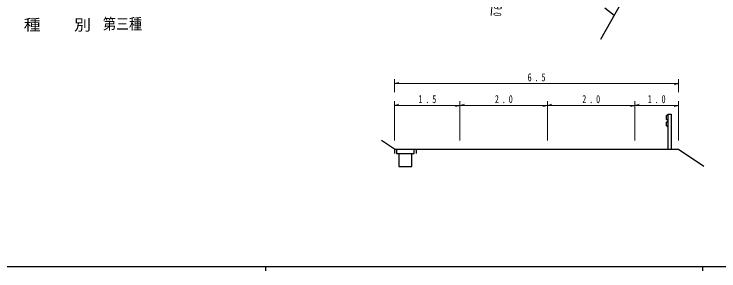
# Model space of a CAD drawing. Units: millimetres, scale not verified. Extents: x 40000 to 680000, y 20000 to 380000.
# Drawn here: x 210422 to 371765, y 204000 to 262802 of the extents above; entities that cross this region are included whole.
import ezdxf
from ezdxf.enums import TextEntityAlignment as Align

# ---------------------------------------------------------------- set-up
doc = ezdxf.new("R2010")
doc.units = ezdxf.units.MM
doc.header["$LTSCALE"] = 1000
for name, color, linetype, lineweight in [('M-BGD', 7, 'Continuous', 25), ('M-BMK-SRVR', 3, 'Continuous', 25), ('M-STR-HTXT', 7, 'Continuous', 13), ('M-TTL-BAND', 7, 'Continuous', 25)]:
    doc.layers.add(name, color=color, linetype=linetype, lineweight=lineweight)
doc.layers.add('M-STR-STR1', color=1, linetype='Continuous')
doc.styles.add('ＭＳ ゴシック', font='')
doc.styles.get('ＭＳ ゴシック').set_extended_font_data('MS Gothic')

msp = doc.modelspace()

# ---------------------------------------------------------------- linework, layer by layer
at = {"layer": 'M-BGD'}
for p, q in [((347780, 262508), (345632, 264166)), ((297491, 231888), (294491, 233888)), ((297491, 231888), (297491, 230888)), ((297991, 231888), (301991, 231888)), ((298491, 230888), (301491, 230888)), ((302491, 231888), (302491, 230888))]:
    msp.add_line(p, q, dxfattribs=at)
for points in [[(360141, 236888), (359781, 237188), (359781, 238088), (360141, 238388), (359781, 238688), (359781, 239588), (360141, 239888)], [(360141, 231888), (360141, 239888), (360841, 239888), (360841, 231888)], [(297491, 231888), (297991, 231888), (297991, 230888), (298491, 230888), (298491, 227888), (301491, 227888), (301491, 230888), (301991, 230888), (301991, 231888), (302491, 231888)], [(302491, 231888), (312491, 231888), (332491, 231888), (352491, 231888), (362491, 231888), (368336, 227991)]]:
    msp.add_lwpolyline(points, dxfattribs=at)
at = {"layer": 'M-BMK-SRVR'}
msp.add_lwpolyline([(344722, 257092), (358447, 281392), (371672, 304808)], dxfattribs=at)
at = {"layer": 'M-STR-HTXT'}
for p, q in [((322093, 292410), (319647, 262510)), ((297491, 244888), (297491, 247888)), ((297491, 246888), (298491, 247168)), ((297491, 246888), (362491, 246888)), ((362491, 246888), (361491, 246608)), ((362491, 247888), (362491, 244888)), ((297491, 233888), (297491, 242888)), ((297491, 241888), (298491, 242168)), ((312491, 242888), (312491, 233888)), ((312491, 241888), (313491, 242168)), ((332491, 242888), (332491, 233888)), ((332491, 241888), (333491, 242168)), ((352491, 242888), (352491, 233888)), ((352491, 241888), (353491, 242168)), ((362491, 242888), (362491, 233888)), ((297491, 241888), (312491, 241888)), ((312491, 241888), (311491, 241608)), ((312491, 241888), (332491, 241888)), ((332491, 241888), (331491, 241608)), ((332491, 241888), (352491, 241888)), ((352491, 241888), (351491, 241608)), ((352491, 241888), (362491, 241888)), ((362491, 241888), (361491, 241608))]:
    msp.add_line(p, q, dxfattribs=at)
at = {"layer": 'M-TTL-BAND'}
for p, q in [((40000, 205000), (579000, 205000)), ((268000, 205000), (268000, 204000)), ((368000, 205000), (368000, 204000))]:
    msp.add_line(p, q, dxfattribs=at)

# ---------------------------------------------------------------- texts
at = {"layer": 'M-STR-HTXT', "insert": (320534, 267794), "char_height": 1833, "attachment_point": 7, "rotation": 265.4, "style": 'ＭＳ ゴシック'}
msp.add_mtext('\\T1.65;\\W0.7;R=90', dxfattribs=at)
at = {"layer": 'M-STR-HTXT', "char_height": 1833, "attachment_point": 7, "style": 'ＭＳ ゴシック'}
for s, insert in [('\\T1.73;\\W0.7;6.5', (327982, 247388)), ('\\T1.73;\\W0.7;1.5', (302982, 242388)), ('\\T1.73;\\W0.7;2.0', (320482, 242388)), ('\\T1.73;\\W0.7;2.0', (340482, 242388)), ('\\T1.73;\\W0.7;1.0', (355482, 242388))]:
    msp.add_mtext(s, dxfattribs=dict(at, insert=insert))
at = {"layer": 'M-STR-STR1', "style": 'ＭＳ ゴシック'}
for s, width, p in [('種\u3000\u3000別', 1.1, (212631, 258293)), ('第三種', 0.85, (230775, 258495))]:
    msp.add_text(s, height=2566, dxfattribs=dict(at, width=width)).set_placement(p, align=Align.BOTTOM_LEFT)

doc.saveas('drawing.dxf')
